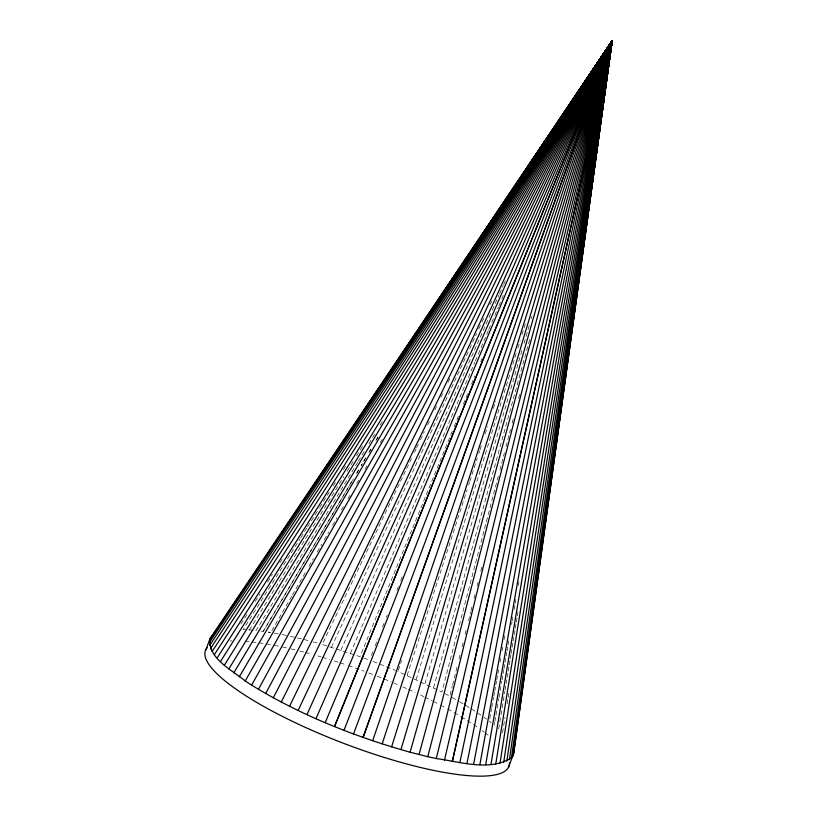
<?xml version="1.0" encoding="UTF-8"?>
<svg xmlns="http://www.w3.org/2000/svg" width="817" height="817" viewBox="0 0 817 817"><rect width="100%" height="100%" fill="white"/><g stroke="black" fill="none" stroke-linecap="round" stroke-linejoin="round"><path stroke-width="0.61" stroke-dasharray="4.08 3.06" d="M502.578 732.614L504.967 717.489M507.163 703.631L507.96 698.586M508.164 697.33L509.154 691.029M498.687 728.927L504.906 691.192M505.12 689.936L505.948 684.901M506.152 683.645L506.979 678.61M507.194 677.354L508.021 672.32M508.225 671.063L509.052 666.029M509.267 664.772L510.094 659.738M510.298 658.482L510.921 654.713M511.125 653.457L511.963 648.422M512.167 647.166L512.994 642.131M513.209 640.875L514.036 635.84M514.24 634.584L515.067 629.55M515.282 628.293L516.109 623.259M516.313 622.003L517.141 616.968M517.355 615.712L517.968 611.943M494.254 725.118L494.693 722.606M494.908 721.35L495.776 716.315M495.99 715.059L498.809 698.709M499.024 697.452L501.842 681.092M502.057 679.836L502.925 674.801M503.139 673.545L503.793 669.777M504.007 668.52L504.875 663.486M505.09 662.23L505.958 657.195M506.172 655.939L506.826 652.16M507.04 650.904L507.908 645.869M508.123 644.623L508.777 640.845M511.595 624.494L512.024 621.972M512.239 620.716L512.892 616.947M514.189 609.4L515.057 604.366M515.272 603.109L515.925 599.331M518.305 585.503L518.958 581.724M489.761 718.694L491.568 708.645M491.793 707.389L493.611 697.35M493.836 696.094L494.51 692.326M494.745 691.08L495.643 686.055M495.878 684.799L496.552 681.031M496.787 679.775L497.686 674.76M497.921 673.504L498.595 669.736M499.953 662.209L500.637 658.441M501.995 650.904L502.669 647.135M504.038 639.609L504.712 635.84M450.126 695.012L452.261 686.341M452.577 685.095L457.479 665.273M459.021 659.084L460.553 652.885M462.085 646.696L463.617 640.497M465.159 634.309L466.691 628.11M468.529 620.675L470.674 612.004M470.99 610.769L471.899 607.041M474.054 598.371L474.973 594.653M477.118 585.983L478.037 582.266M480.805 571.114L482.03 566.161M498.278 476.188L441.844 692.009L397.92 671.411M499.902 470.02L504.406 452.751M506.019 446.593L510.533 429.323M512.147 423.155L513.76 416.987M518.601 398.492L519.888 393.559M433.561 687.781L529.967 338.483M424.993 683.594L522.655 348.144M524.085 343.242L529.784 323.655M531.213 318.763L531.928 316.312M416.18 679.458L510.411 372.338M510.788 371.122L516.395 352.842M517.886 347.971L520.133 340.648M522.002 334.562L525.362 323.593M407.142 675.393L467.11 489.761M468.672 484.91L469.458 482.479M469.857 481.264L477.291 458.214M478.864 453.364L479.65 450.933M480.039 449.718L481.611 444.867M485.135 433.95L487.494 426.668M493.366 408.469L495.715 401.188M398.339 670.206L401.617 660.534M371.429 655.387L372.818 651.833M375.146 645.9L377.934 638.782M382.581 626.915L383.97 623.361M386.298 617.427L387.227 615.048M396.991 590.14L398.379 586.575M400.708 580.652L402.556 575.903M452.25 431.325L360.011 656.654L322.174 644.429L412.197 457.03M454.191 426.607L459.501 413.627M463.362 404.201L467.712 393.58M471.572 384.143L474.953 375.881M480.753 361.727L482.204 358.183M350.452 653.324L474.769 362.339M475.269 361.165L477.771 355.303M478.282 354.129L488.3 330.66M488.801 329.486L491.313 323.624M491.814 322.449L494.316 316.577M494.826 315.403L498.329 307.192M498.83 306.018L501.332 300.156M501.842 298.981L503.343 295.458M340.934 650.169L491.824 311.144M492.345 309.98L499.085 294.825M499.606 293.66L503.231 285.511M503.752 284.347L505.304 280.844M331.498 647.197L469.132 349.809M469.673 348.655L476.628 333.612M478.772 328.985L481.448 323.195M481.989 322.041L484.665 316.25M490.016 304.68L492.692 298.899M414.413 452.434L416.067 448.982M416.619 447.828L418.273 444.387M420.489 439.781L424.35 431.733M427.669 424.84L429.323 421.388M434.848 409.899L436.503 406.447M440.925 397.246L442.579 393.794M448.104 382.305L449.758 378.853M270.795 632.481L268.293 632.092L270.795 632.481L291.802 596.053M292.445 594.95L306.446 570.664M309 566.252L313.452 558.522M317.282 551.904L321.735 544.173M324.288 539.761L328.74 532.03M332.56 525.413L337.012 517.682M341.475 509.951L343.385 506.642M347.848 498.921L350.391 494.499M356.763 483.47L358.663 480.151M365.036 469.111L366.945 465.802M380.324 442.63L382.233 439.311M260.919 631.041L263.288 631.337L353.414 478.772M378.057 437.064L375.463 441.456L378.057 437.064M263.288 631.337L353.414 478.772M357.683 462.31L256.181 630.458L243.231 629.488L300.084 538.771M358.346 461.217L365.597 449.207M368.896 443.754L374.819 433.919M380.099 425.187L382.734 420.816M249.481 629.846L343.814 476.617M347.164 471.184L353.189 461.401M356.539 455.968L363.218 445.102M300.758 537.688L306.855 527.966M307.529 526.883L319.038 508.521M319.713 507.439L329.19 492.324M333.254 485.839L335.961 481.519M343.406 469.642L346.112 465.322M240.862 624.025L247.714 613.271M255.251 601.435L260.041 593.898M267.578 582.061L272.367 574.535M279.904 562.699L282.641 558.399M274.155 633.073L278.648 633.869M282.161 634.574L286.838 635.514M290.464 636.32L301.871 638.986M304.047 639.517L309.663 640.977M313.023 641.856L318.753 643.469M363.596 657.961L369.57 660.136M373.144 661.494L395.591 670.44M444.836 693.592L449.82 696.247M451.985 697.463L457.438 700.496M459.501 701.711L469.55 707.736M471.501 708.931L475.77 711.709M477.904 713.088L480.876 715.141M483.848 717.183L486.575 719.195M489.301 721.197L491.283 722.769M229.812 640.967A162.399 37.357 20.9 0 1 231.957 640.906M245.1 641.325A162.399 37.357 20.9 0 1 250.645 641.825M251.789 641.937A162.399 37.357 20.9 0 1 257.692 642.652M258.907 642.826A162.399 37.357 20.9 0 1 265.127 643.755M266.403 643.959A162.399 37.357 20.9 0 1 273.123 645.134M274.267 645.348A162.399 37.357 20.9 0 1 280.078 646.502M282.447 646.993A162.399 37.357 20.9 0 1 288.483 648.32M290.934 648.882A162.399 37.357 20.9 0 1 296.367 650.179M299.676 650.996A162.399 37.357 20.9 0 1 304.128 652.14M305.252 652.436A162.399 37.357 20.9 0 1 312.053 654.284M317.803 655.908A162.399 37.357 20.9 0 1 321.275 656.929M322.439 657.266A162.399 37.357 20.9 0 1 329.465 659.411M334.184 660.892A162.399 37.357 20.9 0 1 338.922 662.424M340.107 662.812A162.399 37.357 20.9 0 1 346.061 664.803M348.45 665.62A162.399 37.357 20.9 0 1 363.994 671.176M368.773 672.963A162.399 37.357 20.9 0 1 374.727 675.25M377.097 676.18A162.399 37.357 20.9 0 1 381.835 678.059M384.184 679.019A162.399 37.357 20.9 0 1 391.22 681.909M393.549 682.889A162.399 37.357 20.9 0 1 399.319 685.371M402.761 686.872A162.399 37.357 20.9 0 1 407.305 688.894M408.429 689.405A162.399 37.357 20.9 0 1 415.128 692.479M420.612 695.073A162.399 37.357 20.9 0 1 423.86 696.646M424.932 697.167A162.399 37.357 20.9 0 1 432.326 700.843M433.357 701.374A162.399 37.357 20.9 0 1 439.485 704.55M440.486 705.081A162.399 37.357 20.9 0 1 445.428 707.736M447.645 708.952A162.399 37.357 20.9 0 1 453.047 711.985M454.109 712.587A162.399 37.357 20.9 0 1 460.288 716.213M461.288 716.815A162.399 37.357 20.9 0 1 472.492 723.893M473.523 724.577A162.399 37.357 20.9 0 1 478.507 727.998M482.255 730.694A162.399 37.357 20.9 0 1 484.042 732.022M484.92 732.686A162.399 37.357 20.9 0 1 488.923 735.831M358.602 470L356.008 474.381L358.602 470M365.73 457.918L361.196 465.608L365.74 457.918M370.918 449.146L368.324 453.537L370.918 449.146"/><path stroke-width="1.23" d="M513.638 753.713L612.127 40.85L245.192 680.98C232.528 670.154 206.752 658.145 210.265 638.148L612.127 40.85L513.638 753.713L508.44 767.408M436.268 758.564C460.369 761.73 489.158 771.718 511.432 757.89L612.127 40.85L209.469 640.354M535.472 590.66L535.819 588.128M537.933 572.962L538.291 570.429M542.866 537.566L543.223 535.043M544.459 526.199L544.806 523.666M545.337 519.878L545.685 517.345M546.92 508.501L547.278 505.968M548.687 495.858L549.034 493.335M549.392 490.803L549.739 488.28M550.27 484.481L550.627 481.959M551.853 473.114L552.21 470.582M552.741 466.793L553.089 464.26M553.446 461.738L553.793 459.205M554.324 455.416L554.672 452.884M555.203 449.095L555.56 446.572M555.907 444.04L556.438 440.251M556.786 437.718L557.143 435.195M557.674 431.396L558.021 428.874M558.379 426.341L558.726 423.819M559.257 420.03L559.614 417.497M560.135 413.708L560.493 411.176M560.84 408.653L561.197 406.12M561.728 402.332L562.076 399.799M562.433 397.276L562.954 393.488M563.311 390.955L563.842 387.166M564.19 384.633L564.547 382.111M564.894 379.578L565.425 375.789M565.773 373.257L566.304 369.468M566.661 366.945L567.008 364.413M567.366 361.89L567.897 358.091M568.244 355.569L568.601 353.036M569.122 349.247L570.358 340.403M570.715 337.87L571.941 329.026M572.298 326.494L572.829 322.705M573.177 320.172L574.412 311.328M574.77 308.806L575.291 305.007M575.648 302.484L575.995 299.951M576.353 297.429L577.762 287.318M578.109 284.786L579.345 275.942M579.702 273.409L581.816 258.243M582.164 255.721L612.127 40.85L455.866 273.634M583.716 241.72L584.073 239.197M585.329 230.353L585.687 227.82M586.218 224.032L586.575 221.509M586.933 218.987L587.29 216.454M587.832 212.665L588.189 210.143M589.435 201.299L589.976 197.51M590.334 194.977L590.691 192.455M591.048 189.922L591.579 186.133M591.937 183.611L592.294 181.078M592.652 178.555L593.183 174.767M593.54 172.234L594.082 168.445M594.439 165.922L594.796 163.39M595.154 160.867L595.685 157.078M596.042 154.556L596.4 152.023M596.757 149.501L599.801 128.024M600.158 125.491L612.127 40.85L209.264 642.785M509.44 759.626L612.127 40.85L543.305 143.782M597.554 141.841L597.911 139.319M598.463 135.53L598.83 133.008M599.188 130.485L599.555 127.952M600.097 124.174L600.464 121.641M600.832 119.119L601.373 115.33M601.741 112.807L602.109 110.285M602.466 107.762L603.017 103.973M603.385 101.451L612.127 40.85L209.663 645.43M506.867 761.117L612.127 40.85L576.802 93.986M603.344 100.123L603.722 97.601M604.09 95.078L604.651 91.3M605.029 88.777L605.397 86.255M605.775 83.732L606.337 79.943M606.704 77.421L612.127 40.85L210.653 648.279L212.246 651.312L612.127 40.85L512.831 755.919L511.432 757.9M503.711 762.343L612.127 40.85L578.416 91.964M605.765 82.497L606.143 79.964M606.531 77.441L607.113 73.663M607.501 71.14L607.879 68.608M608.267 66.085L612.127 40.85L594 68.597M500.004 763.323L612.127 40.85L214.432 654.54M606.541 76.134L606.939 73.612M608.328 64.788L608.726 62.266M609.135 59.753L609.533 57.231M609.931 54.708L612.127 40.85L599.668 60.152M495.745 764.038L612.127 40.85L217.189 657.92M608.185 64.747L608.594 62.235M609.012 59.723L609.431 57.2M609.839 54.688L612.127 40.85L600.475 59.141M490.956 764.487L612.127 40.85L220.529 661.464M609.952 53.432L612.127 40.85L605.356 51.655M485.666 764.671L612.127 40.85L224.409 665.15M609.86 53.401L610.309 50.889M479.875 764.579L612.127 40.85L605.428 51.716M473.625 764.232L612.127 40.85L228.842 668.96M610.626 48.356L612.127 40.85L606.194 50.674L612.127 40.85L610.759 48.377L612.127 40.85L233.795 672.871M466.926 763.619L612.127 40.85L606.285 50.725M459.818 762.741L612.127 40.85L239.258 676.895M610.81 47.09L612.127 40.85L607.031 49.684M444.458 760.208L612.127 40.85L607.123 49.755M610.667 47.059L612.127 40.85L251.595 685.136C300.687 715.232 354.762 736.668 410.083 752.212L612.127 40.85L607.838 48.693M610.585 47.049L612.127 40.85L258.427 689.344M410.073 752.212L427.791 756.685L612.127 40.85L607.94 48.724M610.83 45.783L612.127 40.85L265.668 693.582M419.05 754.561L612.127 40.85L273.287 697.83M610.769 45.772L612.127 40.85L609.206 46.518M610.697 45.752L612.127 40.85L281.252 702.069M400.922 749.649L612.127 40.85L609.278 46.559M391.609 746.881L612.127 40.85L289.545 706.297M382.172 743.909L612.127 40.85L611.014 43.148M611.3 43.27L612.127 40.85L298.113 710.484M372.654 740.753L612.127 40.85L452.312 761.597L612.127 40.85L436.268 758.564L427.781 756.685M611.085 43.178L612.127 40.85L306.926 714.62M353.526 733.942L612.127 40.85L610.626 45.721L612.127 40.85L315.965 718.684M205.884 649.638L210.265 638.148L213.002 635.023M343.998 730.306L612.127 40.85L363.095 737.424L612.127 40.85L325.176 722.667M611.198 43.219L612.127 40.85L611.157 43.209M601.292 58.13L602.65 55.975M590.671 74.092L592.744 70.875M594.817 67.658L597.584 63.369M580.06 89.952L581.449 87.817M584.941 82.476L587.729 78.207M589.823 75.011L592.611 70.732M573.503 99.419L575.607 96.222M540.078 149.245L542.192 146.059M546.43 139.687L549.259 135.438M550.668 133.304L554.202 127.993M555.611 125.869L559.145 120.559M561.269 117.362L564.087 113.114M566.212 109.927L570.45 103.555M571.859 101.431L575.393 96.11M457.459 272.173L458.878 270.059M462.422 264.749L463.842 262.625M468.1 256.262L470.224 253.076M473.063 248.828L475.198 245.651M483.705 232.916L485.124 230.792M489.383 224.43L492.222 220.181M495.061 215.933L498.605 210.633M500.024 208.509L503.578 203.208M505.703 200.022L508.542 195.774M510.666 192.587L513.505 188.349M516.344 184.101L520.603 177.738M522.022 175.614L525.566 170.304M526.985 168.19L541.885 145.906M217.21 629.161L218.639 627.037M222.183 621.747L225.032 617.519M227.157 614.343L229.996 610.115M232.835 605.877L234.969 602.701M249.175 581.541L252.014 577.313M254.853 573.074L256.987 569.898M259.826 565.67L261.961 562.494M265.515 557.204L268.354 552.976M271.193 548.738L273.327 545.562M276.166 541.334L280.425 534.982M281.845 532.868L285.399 527.578M286.818 525.464L290.372 520.174M292.496 516.998L295.345 512.77M298.185 508.531L300.319 505.355M303.158 501.127L305.292 497.951M308.836 492.661L312.39 487.371M314.525 484.195L317.364 479.967M319.488 476.791L323.757 470.439M325.176 468.325L328.73 463.035M330.854 459.859L333.693 455.631M335.828 452.455L345.775 437.636M347.194 435.522L350.748 430.232M352.168 428.118L355.712 422.828M357.846 419.652L360.685 415.424M363.524 411.186L372.766 397.43M374.186 395.316L389.096 373.093M390.516 370.979L394.07 365.689M396.204 362.513L411.114 340.291M412.534 338.177L416.088 332.887M417.507 330.773L454.446 275.748M245.192 680.98L251.595 685.136M513.444 748.648L513.842 751.293M509.451 762.772A162.399 37.357 20.9 0 1 344.365 743.623A162.399 37.357 20.9 0 1 207.283 647.667M612.127 40.85L334.531 726.548L612.127 40.85"/></g></svg>
